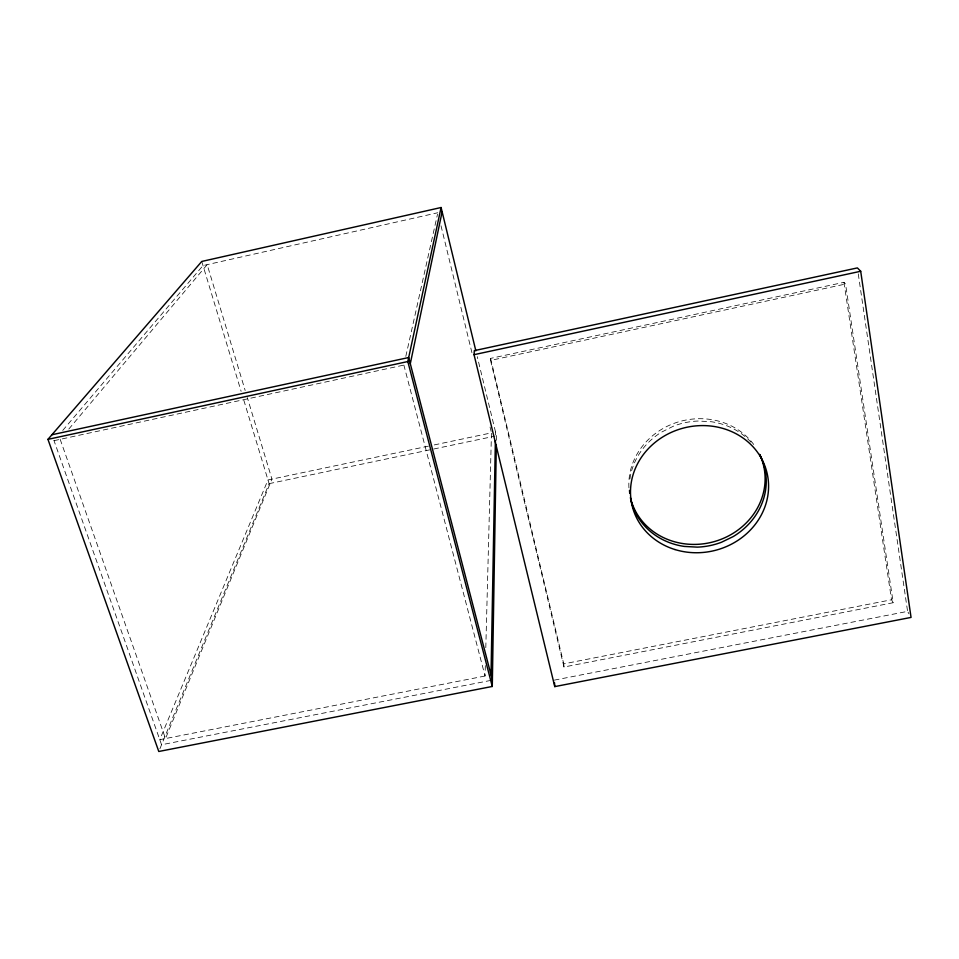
<?xml version="1.0" encoding="UTF-8"?>
<svg xmlns="http://www.w3.org/2000/svg" width="959" height="959" viewBox="0 0 959 959"><rect width="100%" height="100%" fill="white"/><g stroke="black" fill="none" stroke-linecap="round" stroke-linejoin="round"><path stroke-width="0.72" stroke-dasharray="4.79 3.6" d="M496.39 440.289L496.462 435.818L477.258 356.664M495.479 434.978L495.539 432.006M485.338 665.582L485.062 676.023L403.871 365.079M485.805 647.685L491.464 432.857M490.552 360.416L490.624 358.39L843.968 282.318L845.538 284.032L893.201 602.72L563.988 667.02L490.552 360.416L845.538 284.032M405.813 356.376L437.52 214.181M159.901 748.787L269.107 483.66L243.298 398.488M68.82 429.057L207.168 264.648L245.168 390.469M62.731 430.435L203.008 265.583L437.748 212.754M54.028 440.661L406.436 364.528M428.433 446.139L267.981 479.944L159.781 739.677L486.621 675.711M434.271 444.916L491.164 432.929M269.107 483.66L432.341 449.315M433.792 449.004L495.012 436.117M563.988 667.02L563.748 663.856L891.546 599.771L893.201 602.72M490.912 680.387L161.568 744.735L53.92 440.385M554.362 680.123L907.586 611.374L908.964 613.796M60.177 439.342L165.499 738.562L271.936 479.104L247.326 397.613M201.762 261.447L241.129 391.344M441.008 225.761L472.415 354.662M490.061 427.067L491.116 431.418M490.624 358.39L563.748 663.856M843.968 282.318L891.546 599.771M858.257 273.83L907.586 611.374M629.919 478.949A68.796 62.707 -14.4 0 1 661.314 432.257L673.338 426.216A68.796 62.707 -14.4 0 1 698.212 421.025L711.614 421.768A68.796 62.707 -14.4 0 1 750.933 442.147M628.936 487.843A68.497 62.467 -14.4 0 1 676.323 422.559A68.497 62.467 -14.4 0 1 754.697 445.827"/><path stroke-width="1.44" d="M475.856 350.862L441.092 207.516L201.762 261.447L47.95 439.354L158.786 751.484L492.279 686.464L496.318 444.748M491.02 674.86L495.371 440.948M474.034 354.686L474.321 350.646L857.394 267.909L860.702 271.265L911.05 617.416L554.77 686.608L474.034 354.686L860.702 271.265M410.296 363.701L442.123 211.771M492.279 686.464L407.827 361.543L441.092 207.516M51.93 434.751L408.69 357.527L492.387 680.099M47.95 439.354L407.827 361.543M554.518 682.712L554.77 686.608M759.72 454.638A68.796 62.707 -14.4 0 1 733.203 536.572L721.42 542.279A68.796 62.707 -14.4 0 1 697.253 547.133L684.282 546.426A68.796 62.707 -14.4 0 1 630.626 498.836M629.739 493.286A68.796 62.707 -14.4 0 1 629.488 490.385M759.672 454.398A68.497 62.467 -14.4 0 1 717.644 540.552A68.497 62.467 -14.4 0 1 630.387 497.625M674.956 549.543A69.408 63.186 -14.3 0 0 767.703 476.239A69.408 63.186 -14.3 0 0 655.932 441.727A69.408 63.186 -14.3 0 0 674.956 549.543"/></g></svg>
